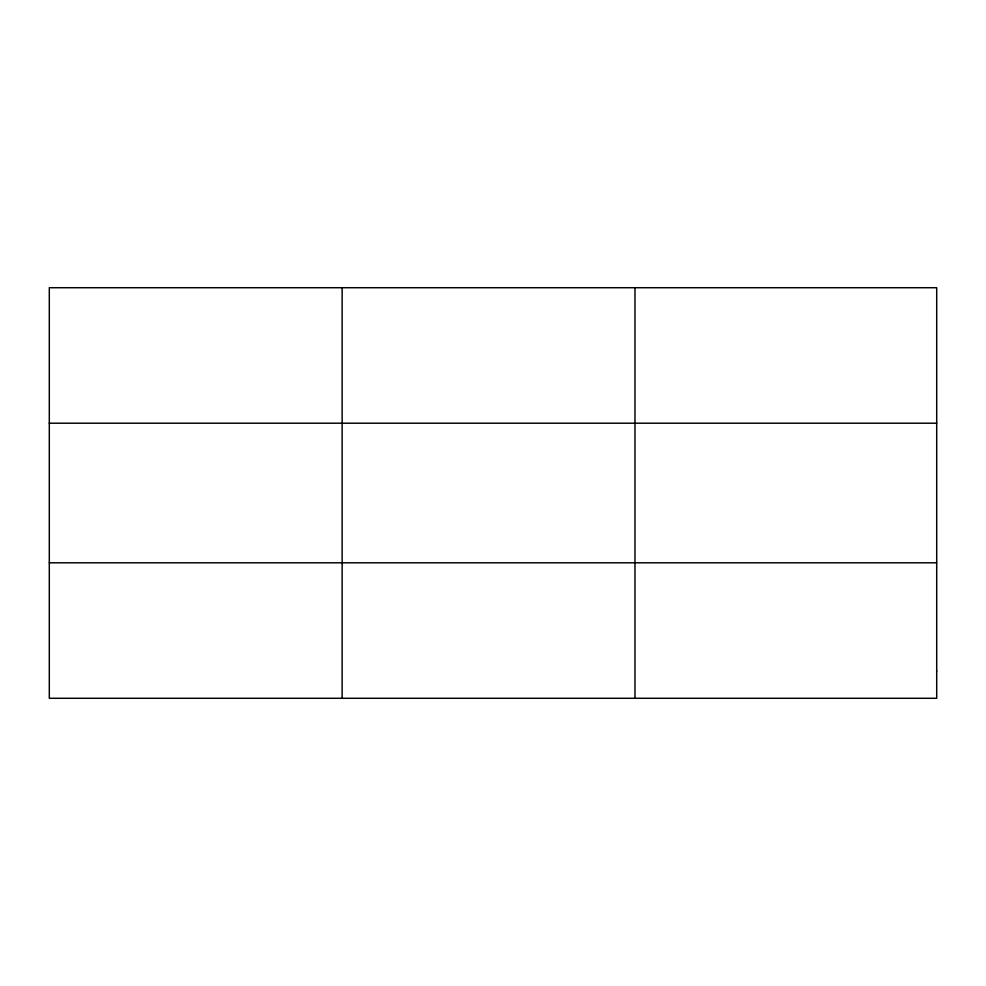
<?xml version="1.0" encoding="UTF-8"?>
<svg xmlns="http://www.w3.org/2000/svg" width="986" height="986" viewBox="0 0 986 986"><rect width="100%" height="100%" fill="white"/><g stroke="black" fill="none" stroke-linecap="round" stroke-linejoin="round"><path stroke-width="1.48" d="M342.142 698.285L342.142 287.715M634.984 698.285L634.984 287.715M49.3 423.204L936.7 423.204M49.3 562.796L936.7 562.796M936.7 671.183L936.7 698.285L49.3 698.285L49.3 287.715L936.7 287.715L936.7 671.183"/></g></svg>
